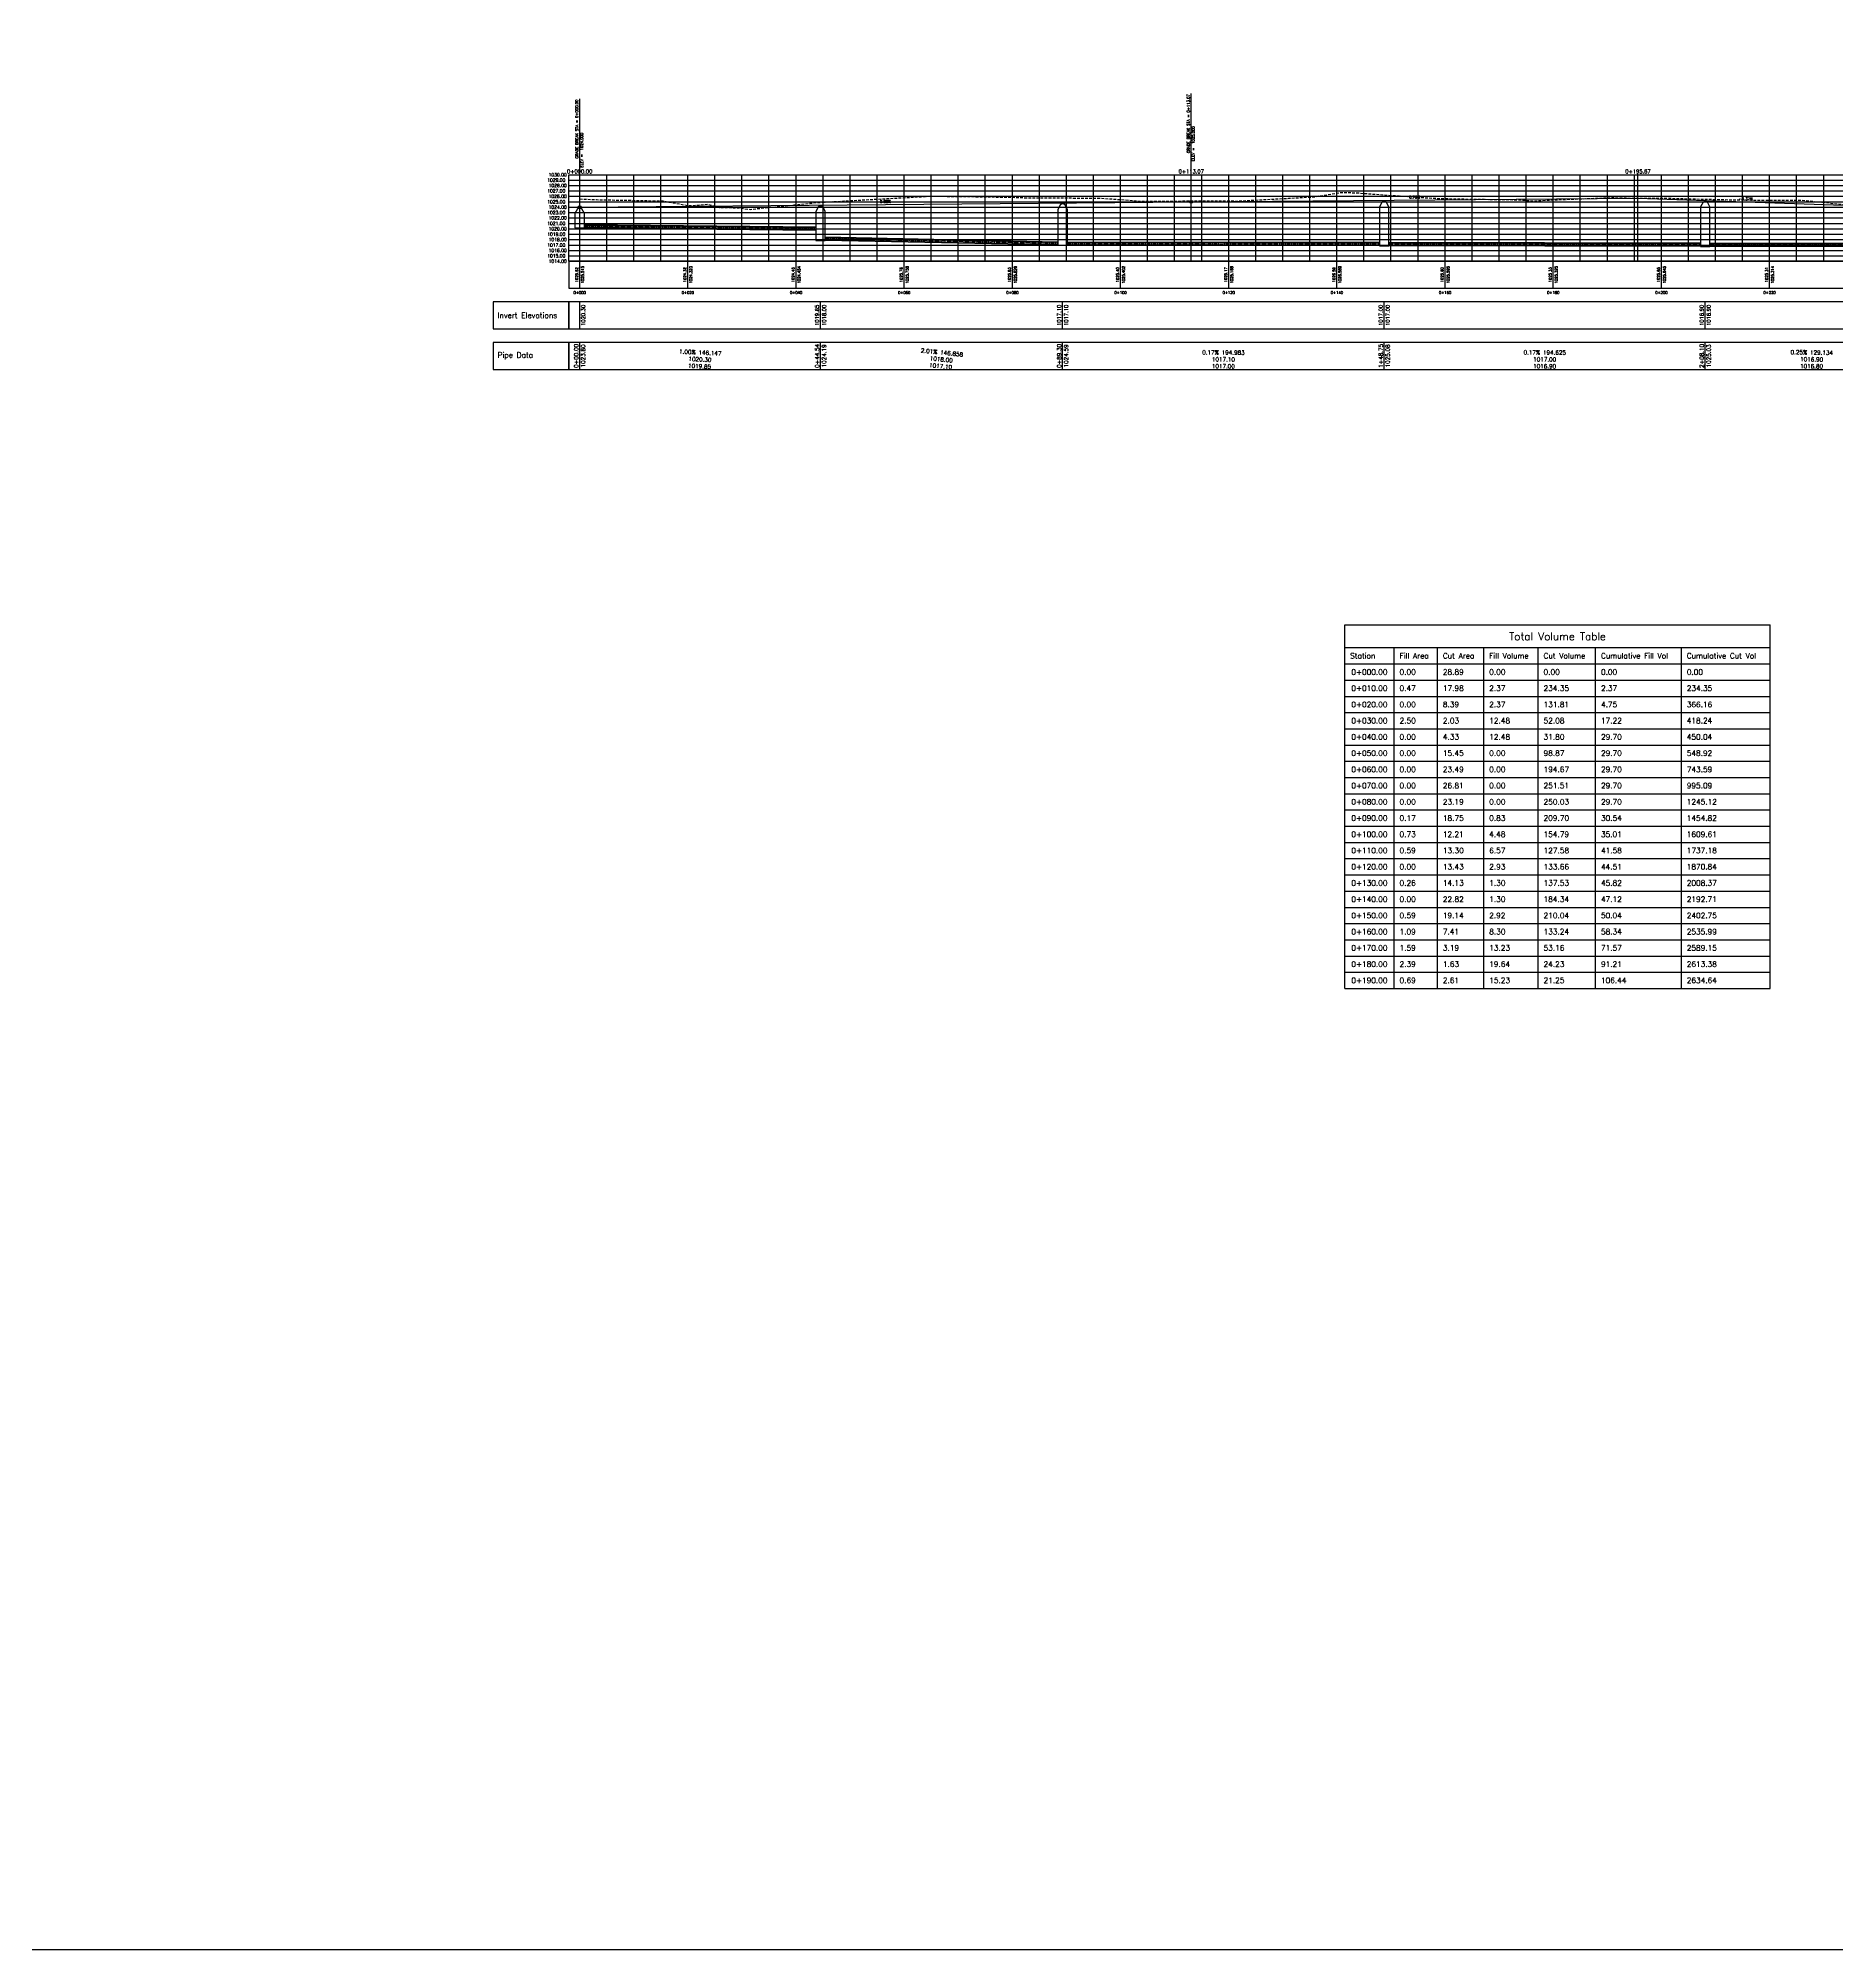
# Model space of a CAD drawing. Header units: metres. Extents: x 517023 to 519141, y 3924953 to 3927827.
# Drawn here: x 518151 to 518483.5, y 3924953.2 to 3925306.6 of the extents above; entities that cross this region are included whole.
import ezdxf

# ---------------------------------------------------------------- set-up
doc = ezdxf.new("R2010")
doc.units = ezdxf.units.M
doc.linetypes.add('CENTER2', pattern=[1.125, 0.75, -0.125, 0.125, -0.125])
doc.linetypes.add('DASHED', pattern=[0.75, 0.5, -0.25])
for name, color, linetype in [('C-ANNO-TABL', 1, 'Continuous'), ('C-ANNO-TABL-TEXT', 150, 'Continuous'), ('C-ANNO-TABL-TITL', 150, 'Continuous'), ('C-ANNO-TABL-TTBL', 5, 'Continuous'), ('C-ROAD-PROF', 1, 'DASHED'), ('C-ROAD-PROF-GRID-GEOM', 5, 'Continuous'), ('C-ROAD-PROF-GRID-MAJR', 8, 'Continuous'), ('C-ROAD-PROF-GRID-MINR', 8, 'Continuous'), ('C-ROAD-PROF-PROP', 150, 'Continuous'), ('C-ROAD-PROF-STAN-GEOM', 11, 'Continuous'), ('C-ROAD-PROF-TEXT', 11, 'Continuous'), ('C-ROAD-PROF-TICK', 7, 'Continuous'), ('C-ROAD-PROF-TTLB', 5, 'Continuous'), ('C-ROAD-PROF-VIEW', 7, 'Continuous'), ('C-ROAD-STAN', 11, 'Continuous'), ('C-STRM-CNTR', 170, 'CENTER2'), ('C-STRM-PIPE', 170, 'Continuous'), ('C-STRM-PROF', 170, 'Continuous')]:
    doc.layers.add(name, color=color, linetype=linetype)
doc.styles.get("Standard").update_dxf_attribs({"font": 'simplex.shx'})

# ---------------------------------------------------------------- blocks, each defined once
blk = doc.blocks.new('AeccTickTriangle')
at = {"color": 0, "linetype": 'ByBlock', "lineweight": -2}
blk.add_lwpolyline([(3.05311331771918e-16, 0.6666666666666667), (-0.5773502691896256, -0.333333333333333), (0.5773502691896257, -0.3333333333333335)], close=True, dxfattribs=at)
at = {"color": 0, "linetype": 'ByBlock', "lineweight": -2, "const_width": 0.0625}
blk.add_lwpolyline([(-0.03125, 0, 1), (0.03125, 0, 1)], format="xyb", close=True, dxfattribs=at)
blk = doc.blocks.new('AeccTickCircle')
blk.add_circle((0, 0), 1)

msp = doc.modelspace()

# ---------------------------------------------------------------- linework, layer by layer
msp.add_lwpolyline([(519140.9032345552, 3924953.233720919), (517023.253492836, 3924953.233720919), (517023.253492836, 3927827.32824618), (519140.9032345552, 3927827.32824618)], close=True)
at = {"layer": 'C-ANNO-TABL', "color": 1, "linetype": 'Continuous', "lineweight": -3}
for p, q in [((518392.5449376102, 3925193.915409895), (518471.2116042768, 3925193.915409895)), ((518401.6877947531, 3925130.915409895), (518401.6877947531, 3925193.915409895)), ((518409.6877947531, 3925130.915409895), (518409.6877947531, 3925193.915409895)), ((518418.2592233245, 3925130.915409895), (518418.2592233245, 3925193.915409895)), ((518428.3068423721, 3925130.915409895), (518428.3068423721, 3925193.915409895)), ((518438.9258899912, 3925130.915409895), (518438.9258899912, 3925193.915409895)), ((518454.7830328483, 3925130.915409895), (518454.7830328483, 3925193.915409895)), ((518392.5449376102, 3925190.915409895), (518471.2116042768, 3925190.915409895)), ((518392.5449376102, 3925187.915409895), (518471.2116042768, 3925187.915409895)), ((518392.5449376102, 3925184.915409895), (518471.2116042768, 3925184.915409895)), ((518392.5449376102, 3925181.915409895), (518471.2116042768, 3925181.915409895)), ((518392.5449376102, 3925178.915409895), (518471.2116042768, 3925178.915409895)), ((518392.5449376102, 3925175.915409895), (518471.2116042768, 3925175.915409895)), ((518392.5449376102, 3925172.915409895), (518471.2116042768, 3925172.915409895)), ((518392.5449376102, 3925169.915409895), (518471.2116042768, 3925169.915409895)), ((518392.5449376102, 3925166.915409895), (518471.2116042768, 3925166.915409895)), ((518392.5449376102, 3925163.915409895), (518471.2116042768, 3925163.915409895)), ((518392.5449376102, 3925160.915409895), (518471.2116042768, 3925160.915409895)), ((518392.5449376102, 3925157.915409895), (518471.2116042768, 3925157.915409895)), ((518392.5449376102, 3925154.915409895), (518471.2116042768, 3925154.915409895)), ((518392.5449376102, 3925151.915409895), (518471.2116042768, 3925151.915409895)), ((518392.5449376102, 3925148.915409895), (518471.2116042768, 3925148.915409895)), ((518392.5449376102, 3925145.915409895), (518471.2116042768, 3925145.915409895)), ((518392.5449376102, 3925142.915409895), (518471.2116042768, 3925142.915409895)), ((518392.5449376102, 3925139.915409895), (518471.2116042768, 3925139.915409895)), ((518392.5449376102, 3925136.915409895), (518471.2116042768, 3925136.915409895)), ((518392.5449376102, 3925133.915409895), (518471.2116042768, 3925133.915409895))]:
    msp.add_line(p, q, dxfattribs=at)
at = {"layer": 'C-ANNO-TABL-TTBL', "color": 5, "linetype": 'Continuous', "lineweight": -3}
for p, q in [((518392.5449376102, 3925198.115409895), (518471.2116042768, 3925198.115409895)), ((518392.5449376102, 3925130.915409895), (518392.5449376102, 3925198.115409895)), ((518471.2116042768, 3925130.915409895), (518471.2116042768, 3925198.115409895)), ((518392.5449376102, 3925130.915409895), (518471.2116042768, 3925130.915409895))]:
    msp.add_line(p, q, dxfattribs=at)
at = {"layer": 'C-ROAD-PROF', "color": 1, "linetype": 'DASHED', "lineweight": -3, "flags": 128}
msp.add_lwpolyline([(518251.0986318761, 3925276.855517745), (518254.1993466469, 3925276.725293723), (518255.2356005156, 3925276.6827903), (518255.4335888023, 3925276.680222045), (518256.3207707692, 3925276.683098055), (518266.4510660442, 3925276.491573351), (518270.2862210267, 3925275.792761287), (518271.3936032843, 3925275.616085996), (518274.8517739028, 3925275.879752503), (518276.9081669672, 3925275.296120526), (518280.1904648062, 3925275.204891581), (518280.4413073132, 3925275.216922198), (518282.6343048324, 3925274.933978218), (518292.873548343, 3925275.974731723), (518294.8801007308, 3925276.17428244), (518299.9392423172, 3925276.481556156), (518313.824576807, 3925277.249242967), (518316.3348352997, 3925277.375472444), (518325.3260573662, 3925277.255668251), (518330.8713967302, 3925277.17532159), (518333.1962961858, 3925277.088147294), (518347.5403863534, 3925276.998865503), (518355.4972857611, 3925276.424887716), (518356.6855296029, 3925276.419611655), (518356.9186287276, 3925276.454079935), (518364.1660558598, 3925276.488143584), (518370.0660838575, 3925276.507716536), (518371.9520280443, 3925276.5087573), (518371.9647931724, 3925276.50242729), (518372.0537311726, 3925276.477667473), (518372.477403859, 3925276.458632426), (518375.9661118553, 3925276.644891977), (518381.8661398531, 3925276.961115283), (518382.2382633003, 3925276.981134448), (518386.9146823941, 3925277.252766255), (518387.0253425995, 3925277.276985259), (518387.0700441318, 3925277.286046878), (518387.2694792798, 3925277.330400154), (518387.7661678509, 3925277.406644095), (518391.8504786625, 3925278.047105604), (518393.6661958486, 3925278.018557588), (518395.1621627089, 3925277.994354737), (518395.4796316079, 3925277.914849885), (518399.5662238464, 3925277.634455565), (518405.4662518442, 3925277.224877635), (518408.8385362392, 3925276.988087915), (518411.3662798419, 3925276.92919809), (518416.2868439194, 3925276.813018927), (518417.2663078397, 3925276.802110556), (518423.098035949, 3925276.734938236), (518423.1663358375, 3925276.731824678), (518427.6610684835, 3925276.524321723), (518429.0663638353, 3925276.582713949), (518434.966391833, 3925276.8240115), (518440.8664198308, 3925277.061417587), (518442.2761320362, 3925277.117204071), (518446.1445233549, 3925276.995661699), (518446.7664478286, 3925276.994168999), (518452.4431215808, 3925276.983016455), (518465.220281428, 3925276.668355479), (518477.1078453857, 3925276.640110655), (518486.5417181242, 3925275.653904307), (518487.732976218, 3925275.530751307), (518490.3047667839, 3925275.409399656), (518494.0678154436, 3925275.242887469), (518494.2084127319, 3925275.237081506), (518497.8308641033, 3925275.390282904), (518501.2648174274, 3925275.543447404), (518501.593912763, 3925275.526225171), (518504.3898712225, 3925275.393917094), (518504.406665205, 3925275.394546542), (518505.3569614227, 3925275.314498096), (518509.1200100824, 3925275.015894846), (518512.8830587421, 3925274.735790552), (518514.3281407165, 3925274.635372676), (518515.0476977816, 3925274.633848092), (518515.5080199079, 3925274.638815406), (518516.6461074018, 3925274.63690155), (518520.4091560615, 3925274.631998803), (518520.5892141441, 3925274.631832508), (518521.939510182, 3925274.644701928), (518524.1722047212, 3925274.632673247), (518527.9352533809, 3925274.613896611), (518531.6983020406, 3925274.596624428), (518535.4613507003, 3925274.580863689), (518536.0747969666, 3925274.578541831), (518539.0065236962, 3925274.542761215), (518539.22439936, 3925274.552149313), (518549.3031759644, 3925274.985780569), (518552.3818537113, 3925275.329282666), (518553.5689020137, 3925275.229690377), (518561.5210722303, 3925275.833911316), (518565.5668064845, 3925276.051575514), (518572.0991449395, 3925276.229694932), (518584.2020054057, 3925276.766018481), (518591.2575872845, 3925276.950692278), (518603.7690679235, 3925277.311411364), (518609.3339963356, 3925277.444353933), (518627.0531939786, 3925277.499222809), (518630.1719828158, 3925277.486489153), (518630.4041612818, 3925277.483314662), (518630.7152101119, 3925277.498010246), (518631.0613345572, 3925277.48876333), (518642.3770385526, 3925277.631106033), (518642.6023853574, 3925277.631505299), (518650.3946224994, 3925277.619273319), (518657.9563197985, 3925277.688168104), (518658.7004629054, 3925277.688416321), (518659.8481834798, 3925277.676123091), (518668.4562220896, 3925277.496585269), (518673.2186595994, 3925277.381825117), (518674.7618686798, 3925277.964062504), (518678.8272135958, 3925277.696331978), (518680.5851768783, 3925277.287350064), (518680.977877002, 3925277.124921755), (518681.0833299172, 3925277.114000882), (518693.0783946521, 3925275.887640568), (518703.4774398911, 3925274.953362504), (518704.2712587063, 3925274.902578833), (518704.963408331, 3925274.830311532), (518716.2082690372, 3925274.855701093), (518722.6126893216, 3925276.876957096), (518724.0783520131, 3925276.771044225), (518724.7404154097, 3925276.032695161), (518728.1821476119, 3925276.236811597), (518730.0179859216, 3925276.370197154), (518730.6620017296, 3925276.264142751), (518731.5325612288, 3925276.323858294), (518743.5054769836, 3925277.87870821), (518751.1083644239, 3925277.562284177), (518751.390247878, 3925277.50276439), (518752.3598287201, 3925277.646228014), (518753.1074392873, 3925277.714357799), (518755.3189487916, 3925277.951021087), (518756.1294806094, 3925277.992485156), (518758.1195158903, 3925278.243019183), (518759.8069884022, 3925278.44458798), (518760.5021956339, 3925278.463783953), (518764.3635354929, 3925278.390290135), (518764.9494286287, 3925278.210949329), (518768.5736472369, 3925277.669985408), (518774.0954159277, 3925276.63643712), (518774.9150841085, 3925276.429638418), (518775.9025285069, 3925276.256727684), (518789.2615452503, 3925273.160392017), (518793.6459115133, 3925272.787007662), (518801.8793343526, 3925272.642378842), (518805.5923002888, 3925272.581776706)], dxfattribs=at)
at = {"layer": 'C-ROAD-PROF-GRID-GEOM', "color": 5, "linetype": 'Continuous', "lineweight": -3}
for p, q in [((518251.0986318761, 3925265.34037895), (518251.0986318761, 3925281.34037895)), ((518364.1660558598, 3925265.34037895), (518364.1660558598, 3925281.34037895)), ((518446.7664478286, 3925265.34037895), (518446.7664478286, 3925281.34037895))]:
    msp.add_line(p, q, dxfattribs=at)
at = {"layer": 'C-ROAD-PROF-GRID-MAJR', "color": 8, "linetype": 'Continuous', "lineweight": -3}
for p, q in [((518249.0986318761, 3925281.34037895), (518805.592300289, 3925281.34037895)), ((518249.0986318761, 3925265.34037895), (518249.0986318761, 3925281.34037895)), ((518251.0986318761, 3925265.34037895), (518251.0986318761, 3925281.34037895)), ((518271.0986318761, 3925265.34037895), (518271.0986318761, 3925281.34037895)), ((518291.0986318761, 3925265.34037895), (518291.0986318761, 3925281.34037895)), ((518311.0986318761, 3925265.34037895), (518311.0986318761, 3925281.34037895)), ((518331.0986318761, 3925265.34037895), (518331.0986318761, 3925281.34037895)), ((518351.0986318761, 3925265.34037895), (518351.0986318761, 3925281.34037895)), ((518371.0986318761, 3925265.34037895), (518371.0986318761, 3925281.34037895)), ((518391.0986318761, 3925265.34037895), (518391.0986318761, 3925281.34037895)), ((518411.0986318761, 3925265.34037895), (518411.0986318761, 3925281.34037895)), ((518431.0986318761, 3925265.34037895), (518431.0986318761, 3925281.34037895)), ((518451.0986318761, 3925265.34037895), (518451.0986318761, 3925281.34037895)), ((518471.0986318761, 3925265.34037895), (518471.0986318761, 3925281.34037895)), ((518249.0986318761, 3925279.34037895), (518805.592300289, 3925279.34037895)), ((518249.0986318761, 3925277.34037895), (518805.592300289, 3925277.34037895)), ((518249.0986318761, 3925275.34037895), (518805.592300289, 3925275.34037895)), ((518249.0986318761, 3925273.34037895), (518805.592300289, 3925273.34037895)), ((518249.0986318761, 3925271.34037895), (518805.592300289, 3925271.34037895)), ((518249.0986318761, 3925269.34037895), (518805.592300289, 3925269.34037895)), ((518249.0986318761, 3925267.34037895), (518805.592300289, 3925267.34037895)), ((518249.0986318761, 3925265.34037895), (518805.592300289, 3925265.34037895))]:
    msp.add_line(p, q, dxfattribs=at)
at = {"layer": 'C-ROAD-PROF-GRID-MINR', "color": 8, "linetype": 'Continuous', "lineweight": -3}
for p, q in [((518249.0986318761, 3925280.34037895), (518805.592300289, 3925280.34037895)), ((518256.0986318761, 3925265.34037895), (518256.0986318761, 3925281.34037895)), ((518261.0986318761, 3925265.34037895), (518261.0986318761, 3925281.34037895)), ((518266.0986318761, 3925265.34037895), (518266.0986318761, 3925281.34037895)), ((518276.0986318761, 3925265.34037895), (518276.0986318761, 3925281.34037895)), ((518281.0986318761, 3925265.34037895), (518281.0986318761, 3925281.34037895)), ((518286.0986318761, 3925265.34037895), (518286.0986318761, 3925281.34037895)), ((518296.0986318761, 3925265.34037895), (518296.0986318761, 3925281.34037895)), ((518301.0986318761, 3925265.34037895), (518301.0986318761, 3925281.34037895)), ((518306.0986318761, 3925265.34037895), (518306.0986318761, 3925281.34037895)), ((518316.0986318761, 3925265.34037895), (518316.0986318761, 3925281.34037895)), ((518321.0986318761, 3925265.34037895), (518321.0986318761, 3925281.34037895)), ((518326.0986318761, 3925265.34037895), (518326.0986318761, 3925281.34037895)), ((518336.0986318761, 3925265.34037895), (518336.0986318761, 3925281.34037895)), ((518341.0986318761, 3925265.34037895), (518341.0986318761, 3925281.34037895)), ((518346.0986318761, 3925265.34037895), (518346.0986318761, 3925281.34037895)), ((518356.0986318761, 3925265.34037895), (518356.0986318761, 3925281.34037895)), ((518361.0986318761, 3925265.34037895), (518361.0986318761, 3925281.34037895)), ((518366.0986318761, 3925265.34037895), (518366.0986318761, 3925281.34037895)), ((518376.0986318761, 3925265.34037895), (518376.0986318761, 3925281.34037895)), ((518381.0986318761, 3925265.34037895), (518381.0986318761, 3925281.34037895)), ((518386.0986318761, 3925265.34037895), (518386.0986318761, 3925281.34037895)), ((518396.0986318761, 3925265.34037895), (518396.0986318761, 3925281.34037895)), ((518401.0986318761, 3925265.34037895), (518401.0986318761, 3925281.34037895)), ((518406.0986318761, 3925265.34037895), (518406.0986318761, 3925281.34037895)), ((518416.0986318761, 3925265.34037895), (518416.0986318761, 3925281.34037895)), ((518421.0986318761, 3925265.34037895), (518421.0986318761, 3925281.34037895)), ((518426.0986318761, 3925265.34037895), (518426.0986318761, 3925281.34037895)), ((518436.0986318761, 3925265.34037895), (518436.0986318761, 3925281.34037895)), ((518441.0986318761, 3925265.34037895), (518441.0986318761, 3925281.34037895)), ((518446.0986318761, 3925265.34037895), (518446.0986318761, 3925281.34037895)), ((518456.0986318761, 3925265.34037895), (518456.0986318761, 3925281.34037895)), ((518461.0986318761, 3925265.34037895), (518461.0986318761, 3925281.34037895)), ((518466.0986318761, 3925265.34037895), (518466.0986318761, 3925281.34037895)), ((518476.0986318761, 3925265.34037895), (518476.0986318761, 3925281.34037895)), ((518481.0986318761, 3925265.34037895), (518481.0986318761, 3925281.34037895)), ((518249.0986318761, 3925278.34037895), (518805.592300289, 3925278.34037895)), ((518249.0986318761, 3925276.34037895), (518805.592300289, 3925276.34037895)), ((518249.0986318761, 3925274.34037895), (518805.592300289, 3925274.34037895)), ((518249.0986318761, 3925272.34037895), (518805.592300289, 3925272.34037895)), ((518249.0986318761, 3925270.34037895), (518805.592300289, 3925270.34037895)), ((518249.0986318761, 3925268.34037895), (518805.592300289, 3925268.34037895)), ((518249.0986318761, 3925266.34037895), (518805.592300289, 3925266.34037895))]:
    msp.add_line(p, q, dxfattribs=at)
at = {"layer": 'C-ROAD-PROF-PROP', "color": 150, "linetype": 'Continuous', "lineweight": -3, "ltscale": 2, "flags": 128}
msp.add_lwpolyline([(518251.0986318761, 3925275.34037895), (518364.1660558598, 3925276.34037895), (518446.7664478286, 3925276.994168999), (518486.5417181242, 3925275.653904307), (518539.2243993602, 3925274.34037895), (518805.5923002888, 3925275.34037895)], dxfattribs=at)
at = {"layer": 'C-ROAD-PROF-STAN-GEOM', "color": 11, "linetype": 'Continuous', "lineweight": -3}
for p, q in [((518251.0986318761, 3925275.34037895), (518251.0986318761, 3925295.34037895)), ((518364.1660558598, 3925276.34037895), (518364.1660558598, 3925296.34037895))]:
    msp.add_line(p, q, dxfattribs=at)
at = {"layer": 'C-ROAD-PROF-TEXT', "color": 11, "linetype": 'Continuous', "lineweight": -3}
for p, q in [((518251.0986318761, 3925281.09037895), (518251.0986318761, 3925281.59037895)), ((518364.1660558598, 3925281.09037895), (518364.1660558598, 3925281.59037895)), ((518446.7664478286, 3925281.09037895), (518446.7664478286, 3925281.59037895))]:
    msp.add_line(p, q, dxfattribs=at)
at = {"layer": 'C-ROAD-PROF-TICK', "color": 7, "linetype": 'Continuous', "lineweight": -3}
for p, q in [((518251.0986318761, 3925260.34037895), (518251.0986318761, 3925265.34037895)), ((518271.0986318761, 3925260.34037895), (518271.0986318761, 3925265.34037895)), ((518291.0986318761, 3925260.34037895), (518291.0986318761, 3925265.34037895)), ((518311.0986318761, 3925260.34037895), (518311.0986318761, 3925265.34037895)), ((518331.0986318761, 3925260.34037895), (518331.0986318761, 3925265.34037895)), ((518351.0986318761, 3925260.34037895), (518351.0986318761, 3925265.34037895)), ((518371.0986318761, 3925260.34037895), (518371.0986318761, 3925265.34037895)), ((518391.0986318761, 3925260.34037895), (518391.0986318761, 3925265.34037895)), ((518411.0986318761, 3925260.34037895), (518411.0986318761, 3925265.34037895)), ((518431.0986318761, 3925260.34037895), (518431.0986318761, 3925265.34037895)), ((518451.0986318761, 3925260.34037895), (518451.0986318761, 3925265.34037895)), ((518471.0986318761, 3925260.34037895), (518471.0986318761, 3925265.34037895)), ((518251.0986318761, 3925252.84037895), (518251.0986318761, 3925257.84037895)), ((518295.6420825643, 3925252.84037895), (518295.6420825643, 3925257.84037895)), ((518340.3953045556, 3925252.84037895), (518340.3953045556, 3925257.84037895)), ((518399.8452302284, 3925252.84037895), (518399.8452302284, 3925257.84037895)), ((518459.197598121, 3925252.84037895), (518459.197598121, 3925257.84037895)), ((518251.0986318761, 3925245.34037895), (518251.0986318761, 3925250.34037895)), ((518295.6420825643, 3925245.34037895), (518295.6420825643, 3925250.34037895)), ((518340.3953045556, 3925245.34037895), (518340.3953045556, 3925250.34037895)), ((518399.8452302284, 3925245.34037895), (518399.8452302284, 3925250.34037895)), ((518459.197598121, 3925245.34037895), (518459.197598121, 3925250.34037895))]:
    msp.add_line(p, q, dxfattribs=at)
at = {"layer": 'C-ROAD-PROF-TTLB', "color": 5, "linetype": 'Continuous', "lineweight": -3}
for p, q in [((518249.0986318761, 3925265.34037895), (518249.0986318761, 3925281.34037895)), ((518249.0986318761, 3925281.34037895), (518813.0986318761, 3925281.34037895))]:
    msp.add_line(p, q, dxfattribs=at)
for points in [[(518249.0986318761, 3925260.34037895), (518813.0986318761, 3925260.34037895), (518813.0986318761, 3925265.34037895), (518249.0986318761, 3925265.34037895)], [(518249.0986318761, 3925252.84037895), (518249.0986318761, 3925257.84037895), (518235.0986318761, 3925257.84037895), (518235.0986318761, 3925252.84037895)], [(518249.0986318761, 3925252.84037895), (518813.0986318761, 3925252.84037895), (518813.0986318761, 3925257.84037895), (518249.0986318761, 3925257.84037895)], [(518249.0986318761, 3925245.34037895), (518249.0986318761, 3925250.34037895), (518235.0986318761, 3925250.34037895), (518235.0986318761, 3925245.34037895)], [(518249.0986318761, 3925245.34037895), (518813.0986318761, 3925245.34037895), (518813.0986318761, 3925250.34037895), (518249.0986318761, 3925250.34037895)]]:
    msp.add_3dface(points, dxfattribs=at)
at = {"layer": 'C-STRM-CNTR', "color": 6, "linetype": 'CENTER2', "lineweight": -3}
for p, q in [((518251.9736318761, 3925271.831517986), (518294.7670825643, 3925271.403583476)), ((518296.5170825643, 3925269.522782452), (518339.5203045556, 3925268.657975449)), ((518341.2703045556, 3925268.638907123), (518398.9702302284, 3925268.541850777)), ((518400.7202302284, 3925268.538904704), (518458.322598121, 3925268.441853197)), ((518460.072598121, 3925268.43815697), (518497.7018826283, 3925268.342600931))]:
    msp.add_line(p, q, dxfattribs=at)
at = {"layer": 'C-STRM-PIPE', "color": 140, "linetype": 'Continuous', "lineweight": -3}
for p, q in [((518251.9736318761, 3925272.131517986), (518294.7670825643, 3925271.703583476)), ((518251.9736318761, 3925271.531517987), (518294.7670825643, 3925271.103583477)), ((518296.5170825643, 3925269.822782452), (518339.5203045556, 3925268.957975449)), ((518296.5170825643, 3925269.222782452), (518339.5203045556, 3925268.357975449)), ((518341.2703045556, 3925268.938907123), (518398.9702302284, 3925268.841850777)), ((518341.2703045556, 3925268.338907124), (518398.9702302284, 3925268.241850778)), ((518400.7202302284, 3925268.838904704), (518458.322598121, 3925268.741853197)), ((518400.7202302284, 3925268.238904704), (518458.322598121, 3925268.141853197)), ((518460.072598121, 3925268.73815697), (518497.7018826283, 3925268.642600931)), ((518460.072598121, 3925268.13815697), (518497.7018826283, 3925268.042600931))]:
    msp.add_line(p, q, dxfattribs=at)
at = {"layer": 'C-STRM-PIPE', "color": 150, "linetype": 'Continuous', "lineweight": -3}
for p, q in [((518251.9736318761, 3925272.031517987), (518294.7670825643, 3925271.603583477)), ((518251.9736318761, 3925271.631517986), (518294.7670825643, 3925271.203583476)), ((518296.5170825643, 3925269.722782452), (518339.5203045556, 3925268.857975449)), ((518296.5170825643, 3925269.322782452), (518339.5203045556, 3925268.457975449)), ((518341.2703045556, 3925268.838907124), (518398.9702302284, 3925268.741850778)), ((518341.2703045556, 3925268.438907123), (518398.9702302284, 3925268.341850777)), ((518400.7202302284, 3925268.738904704), (518458.322598121, 3925268.641853197)), ((518400.7202302284, 3925268.338904704), (518458.322598121, 3925268.241853197)), ((518460.072598121, 3925268.63815697), (518497.7018826283, 3925268.542600931)), ((518460.072598121, 3925268.23815697), (518497.7018826283, 3925268.142600931))]:
    msp.add_line(p, q, dxfattribs=at)
at = {"layer": 'C-STRM-PIPE', "color": 3, "linetype": 'DASHED', "lineweight": -3}
for p, q in [((518294.7670825643, 3925265.34037895), (518428.6127475423, 3925265.34037895)), ((518339.5203045556, 3925265.34037895), (518473.377533587, 3925265.34037895)), ((518398.9702302284, 3925265.34037895), (518532.8437163551, 3925265.34037895)), ((518458.322598121, 3925265.34037895), (518592.2111543859, 3925265.34037895))]:
    msp.add_line(p, q, dxfattribs=at)
at = {"layer": 'C-STRM-PIPE', "color": 6, "linetype": 'CENTER2', "lineweight": -3}
for p, q in [((518294.7670825643, 3925265.34037895), (518428.6127475423, 3925265.34037895)), ((518339.5203045556, 3925265.34037895), (518473.377533587, 3925265.34037895)), ((518398.9702302284, 3925265.34037895), (518532.8437163551, 3925265.34037895)), ((518458.322598121, 3925265.34037895), (518592.2111543859, 3925265.34037895))]:
    msp.add_line(p, q, dxfattribs=at)
at = {"layer": 'C-STRM-PROF', "color": 6, "linetype": 'Continuous', "lineweight": -3}
for p, q in [((518399.4552302284, 3925276.322782237), (518398.9702302284, 3925275.422782237)), ((518399.5802302284, 3925276.322782237), (518399.4552302284, 3925276.322782237)), ((518400.1102302284, 3925276.422782237), (518399.5802302284, 3925276.422782237)), ((518399.5802302284, 3925276.422782237), (518399.5802302284, 3925276.322782237)), ((518400.1102302284, 3925276.322782237), (518400.1102302284, 3925276.422782237)), ((518400.2352302284, 3925276.322782237), (518400.1102302284, 3925276.322782237)), ((518400.7202302284, 3925275.422782237), (518400.2352302284, 3925276.322782237)), ((518458.8075981209, 3925276.275289838), (518458.322598121, 3925275.375289838)), ((518458.9325981209, 3925276.275289838), (518458.8075981209, 3925276.275289838)), ((518459.462598121, 3925276.375289838), (518458.9325981209, 3925276.375289838)), ((518458.9325981209, 3925276.375289838), (518458.9325981209, 3925276.275289838)), ((518459.462598121, 3925276.275289838), (518459.462598121, 3925276.375289838)), ((518459.587598121, 3925276.275289838), (518459.462598121, 3925276.275289838)), ((518460.072598121, 3925275.375289838), (518459.587598121, 3925276.275289838)), ((518250.7086318761, 3925275.040267986), (518250.2236318761, 3925274.140267986)), ((518250.2236318761, 3925274.140267986), (518250.2236318761, 3925271.490267986)), ((518250.8336318761, 3925275.040267986), (518250.7086318761, 3925275.040267986)), ((518251.3636318761, 3925275.140267986), (518250.8336318761, 3925275.140267986)), ((518250.8336318761, 3925275.140267986), (518250.8336318761, 3925275.040267986)), ((518251.3636318761, 3925275.040267986), (518251.3636318761, 3925275.140267986)), ((518251.4886318761, 3925275.040267986), (518251.3636318761, 3925275.040267986)), ((518251.9736318761, 3925274.140267986), (518251.4886318761, 3925275.040267986)), ((518251.9736318761, 3925271.490267986), (518251.9736318761, 3925274.140267986)), ((518295.2520825643, 3925275.434333717), (518294.7670825643, 3925274.534333718)), ((518294.7670825643, 3925274.534333718), (518294.7670825643, 3925269.190383717)), ((518295.3770825643, 3925275.434333717), (518295.2520825643, 3925275.434333717)), ((518295.9070825643, 3925275.534333718), (518295.3770825643, 3925275.534333718)), ((518295.3770825643, 3925275.534333718), (518295.3770825643, 3925275.434333717)), ((518295.9070825643, 3925275.434333717), (518295.9070825643, 3925275.534333718)), ((518296.0320825643, 3925275.434333717), (518295.9070825643, 3925275.434333717)), ((518296.5170825643, 3925274.534333718), (518296.0320825643, 3925275.434333717)), ((518296.5170825643, 3925269.190383717), (518296.5170825643, 3925274.534333718)), ((518340.0053045556, 3925275.830143761), (518339.5203045556, 3925274.930143761)), ((518339.5203045556, 3925274.930143761), (518339.5203045556, 3925268.290383761)), ((518340.1303045556, 3925275.830143761), (518340.0053045556, 3925275.830143761)), ((518340.6603045556, 3925275.930143761), (518340.1303045556, 3925275.930143761)), ((518340.1303045556, 3925275.930143761), (518340.1303045556, 3925275.830143761)), ((518340.6603045556, 3925275.830143761), (518340.6603045556, 3925275.930143761)), ((518340.7853045556, 3925275.830143761), (518340.6603045556, 3925275.830143761)), ((518341.2703045556, 3925274.930143761), (518340.7853045556, 3925275.830143761)), ((518341.2703045556, 3925268.290383761), (518341.2703045556, 3925274.930143761)), ((518398.9702302284, 3925275.422782237), (518398.9702302284, 3925268.190382237)), ((518400.7202302284, 3925268.190382237), (518400.7202302284, 3925275.422782237)), ((518458.322598121, 3925275.375289838), (518458.322598121, 3925268.090379838)), ((518460.072598121, 3925268.090379838), (518460.072598121, 3925275.375289838)), ((518250.2236318761, 3925271.490267986), (518251.9736318761, 3925271.490267986)), ((518294.7670825643, 3925269.190383717), (518296.5170825643, 3925269.190383717)), ((518339.5203045556, 3925268.290383761), (518341.2703045556, 3925268.290383761)), ((518398.9702302284, 3925268.190382237), (518400.7202302284, 3925268.190382237)), ((518458.322598121, 3925268.090379838), (518460.072598121, 3925268.090379838))]:
    msp.add_line(p, q, dxfattribs=at)

# ---------------------------------------------------------------- block references
at = {"layer": 'C-ROAD-PROF-STAN-GEOM', "color": 11, "linetype": 'Continuous', "lineweight": -3, "xscale": 0.2500000000000001, "yscale": 0.2500000000000001, "zscale": 0.2500000000000001}
for p in [(518364.1660558598, 3925276.34037895), (518251.0986318761, 3925275.34037895)]:
    msp.add_blockref('AeccTickCircle', p, dxfattribs=at)
at = {"layer": 'C-ROAD-STAN', "color": 11, "linetype": 'Continuous', "lineweight": -3, "xscale": 0.02999999999999999, "yscale": 0.02999999999999999, "zscale": 0.02999999999999999}
for p in [(518364.1660558598, 3925276.34037895), (518446.7664478286, 3925276.994168999)]:
    msp.add_blockref('AeccTickTriangle', p, dxfattribs=at)

# ---------------------------------------------------------------- texts
at = {"layer": 'C-ANNO-TABL-TEXT', "color": 150, "linetype": 'Continuous', "lineweight": -3, "char_height": 1}
for s, insert, attachment_point in [('0+000.00', (518397.1163661817, 3925189.415409895), 5), ('0.00', (518402.6877947531, 3925189.415409895), 4), ('28.89', (518410.6877947531, 3925189.415409895), 4), ('0.00', (518419.2592233245, 3925189.415409895), 4), ('0.00', (518429.3068423721, 3925189.415409895), 4), ('0.00', (518439.9258899912, 3925189.415409895), 4), ('0.00', (518455.7830328483, 3925189.415409895), 4), ('0+010.00', (518397.1163661817, 3925186.415409895), 5), ('0.47', (518402.6877947531, 3925186.415409895), 4), ('17.98', (518410.6877947531, 3925186.415409895), 4), ('2.37', (518419.2592233245, 3925186.415409895), 4), ('234.35', (518429.3068423721, 3925186.415409895), 4), ('2.37', (518439.9258899912, 3925186.415409895), 4), ('234.35', (518455.7830328483, 3925186.415409895), 4), ('0+020.00', (518397.1163661817, 3925183.415409895), 5), ('0+030.00', (518397.1163661817, 3925180.415409895), 5), ('0.00', (518402.6877947531, 3925183.415409895), 4), ('2.50', (518402.6877947531, 3925180.415409895), 4), ('8.39', (518410.6877947531, 3925183.415409895), 4), ('2.03', (518410.6877947531, 3925180.415409895), 4), ('2.37', (518419.2592233245, 3925183.415409895), 4), ('12.48', (518419.2592233245, 3925180.415409895), 4), ('52.08', (518429.3068423721, 3925180.415409895), 4), ('131.81', (518429.3068423721, 3925183.415409895), 4), ('4.75', (518439.9258899912, 3925183.415409895), 4), ('17.22', (518439.9258899912, 3925180.415409895), 4), ('366.16', (518455.7830328483, 3925183.415409895), 4), ('418.24', (518455.7830328483, 3925180.415409895), 4), ('0+040.00', (518397.1163661817, 3925177.415409895), 5), ('0.00', (518402.6877947531, 3925177.415409895), 4), ('4.33', (518410.6877947531, 3925177.415409895), 4), ('12.48', (518419.2592233245, 3925177.415409895), 4), ('31.80', (518429.3068423721, 3925177.415409895), 4), ('29.70', (518439.9258899912, 3925177.415409895), 4), ('450.04', (518455.7830328483, 3925177.415409895), 4), ('0+050.00', (518397.1163661817, 3925174.415409895), 5), ('0.00', (518402.6877947531, 3925174.415409895), 4), ('15.45', (518410.6877947531, 3925174.415409895), 4), ('0.00', (518419.2592233245, 3925174.415409895), 4), ('98.87', (518429.3068423721, 3925174.415409895), 4), ('29.70', (518439.9258899912, 3925174.415409895), 4), ('548.92', (518455.7830328483, 3925174.415409895), 4), ('0+060.00', (518397.1163661817, 3925171.415409895), 5), ('0.00', (518402.6877947531, 3925171.415409895), 4), ('23.49', (518410.6877947531, 3925171.415409895), 4), ('0.00', (518419.2592233245, 3925171.415409895), 4), ('194.67', (518429.3068423721, 3925171.415409895), 4), ('29.70', (518439.9258899912, 3925171.415409895), 4), ('743.59', (518455.7830328483, 3925171.415409895), 4), ('0+070.00', (518397.1163661817, 3925168.415409895), 5), ('0.00', (518402.6877947531, 3925168.415409895), 4), ('26.81', (518410.6877947531, 3925168.415409895), 4), ('0.00', (518419.2592233245, 3925168.415409895), 4), ('251.51', (518429.3068423721, 3925168.415409895), 4), ('29.70', (518439.9258899912, 3925168.415409895), 4), ('995.09', (518455.7830328483, 3925168.415409895), 4), ('0+080.00', (518397.1163661817, 3925165.415409895), 5), ('0.00', (518402.6877947531, 3925165.415409895), 4), ('23.19', (518410.6877947531, 3925165.415409895), 4), ('0.00', (518419.2592233245, 3925165.415409895), 4), ('250.03', (518429.3068423721, 3925165.415409895), 4), ('29.70', (518439.9258899912, 3925165.415409895), 4), ('1245.12', (518455.7830328483, 3925165.415409895), 4), ('0+090.00', (518397.1163661817, 3925162.415409895), 5), ('0+100.00', (518397.1163661817, 3925159.415409895), 5), ('0.17', (518402.6877947531, 3925162.415409895), 4), ('0.73', (518402.6877947531, 3925159.415409895), 4), ('18.75', (518410.6877947531, 3925162.415409895), 4), ('12.21', (518410.6877947531, 3925159.415409895), 4), ('0.83', (518419.2592233245, 3925162.415409895), 4), ('4.48', (518419.2592233245, 3925159.415409895), 4), ('209.70', (518429.3068423721, 3925162.415409895), 4), ('154.79', (518429.3068423721, 3925159.415409895), 4), ('30.54', (518439.9258899912, 3925162.415409895), 4), ('35.01', (518439.9258899912, 3925159.415409895), 4), ('1454.82', (518455.7830328483, 3925162.415409895), 4), ('1609.61', (518455.7830328483, 3925159.415409895), 4), ('0+110.00', (518397.1163661817, 3925156.415409895), 5), ('0.59', (518402.6877947531, 3925156.415409895), 4), ('13.30', (518410.6877947531, 3925156.415409895), 4), ('6.57', (518419.2592233245, 3925156.415409895), 4), ('127.58', (518429.3068423721, 3925156.415409895), 4), ('41.58', (518439.9258899912, 3925156.415409895), 4), ('1737.18', (518455.7830328483, 3925156.415409895), 4), ('0+120.00', (518397.1163661817, 3925153.415409895), 5), ('0.00', (518402.6877947531, 3925153.415409895), 4), ('13.43', (518410.6877947531, 3925153.415409895), 4), ('2.93', (518419.2592233245, 3925153.415409895), 4), ('133.66', (518429.3068423721, 3925153.415409895), 4), ('44.51', (518439.9258899912, 3925153.415409895), 4), ('1870.84', (518455.7830328483, 3925153.415409895), 4), ('0+130.00', (518397.1163661817, 3925150.415409895), 5), ('0.26', (518402.6877947531, 3925150.415409895), 4), ('14.13', (518410.6877947531, 3925150.415409895), 4), ('1.30', (518419.2592233245, 3925150.415409895), 4), ('137.53', (518429.3068423721, 3925150.415409895), 4), ('45.82', (518439.9258899912, 3925150.415409895), 4), ('2008.37', (518455.7830328483, 3925150.415409895), 4), ('0+140.00', (518397.1163661817, 3925147.415409895), 5), ('0.00', (518402.6877947531, 3925147.415409895), 4), ('22.82', (518410.6877947531, 3925147.415409895), 4), ('1.30', (518419.2592233245, 3925147.415409895), 4), ('184.34', (518429.3068423721, 3925147.415409895), 4), ('47.12', (518439.9258899912, 3925147.415409895), 4), ('2192.71', (518455.7830328483, 3925147.415409895), 4), ('0+150.00', (518397.1163661817, 3925144.415409895), 5), ('0+160.00', (518397.1163661817, 3925141.415409895), 5), ('0.59', (518402.6877947531, 3925144.415409895), 4), ('1.09', (518402.6877947531, 3925141.415409895), 4), ('7.41', (518410.6877947531, 3925141.415409895), 4), ('19.14', (518410.6877947531, 3925144.415409895), 4), ('2.92', (518419.2592233245, 3925144.415409895), 4), ('8.30', (518419.2592233245, 3925141.415409895), 4), ('210.04', (518429.3068423721, 3925144.415409895), 4), ('133.24', (518429.3068423721, 3925141.415409895), 4), ('50.04', (518439.9258899912, 3925144.415409895), 4), ('58.34', (518439.9258899912, 3925141.415409895), 4), ('2402.75', (518455.7830328483, 3925144.415409895), 4), ('2535.99', (518455.7830328483, 3925141.415409895), 4), ('0+170.00', (518397.1163661817, 3925138.415409895), 5), ('1.59', (518402.6877947531, 3925138.415409895), 4), ('3.19', (518410.6877947531, 3925138.415409895), 4), ('13.23', (518419.2592233245, 3925138.415409895), 4), ('53.16', (518429.3068423721, 3925138.415409895), 4), ('71.57', (518439.9258899912, 3925138.415409895), 4), ('2589.15', (518455.7830328483, 3925138.415409895), 4), ('0+180.00', (518397.1163661817, 3925135.415409895), 5), ('2.39', (518402.6877947531, 3925135.415409895), 4), ('1.63', (518410.6877947531, 3925135.415409895), 4), ('19.64', (518419.2592233245, 3925135.415409895), 4), ('24.23', (518429.3068423721, 3925135.415409895), 4), ('91.21', (518439.9258899912, 3925135.415409895), 4), ('2613.38', (518455.7830328483, 3925135.415409895), 4), ('0+190.00', (518397.1163661817, 3925132.415409895), 5), ('0.69', (518402.6877947531, 3925132.415409895), 4), ('2.61', (518410.6877947531, 3925132.415409895), 4), ('15.23', (518419.2592233245, 3925132.415409895), 4), ('21.25', (518429.3068423721, 3925132.415409895), 4), ('106.44', (518439.9258899912, 3925132.415409895), 4), ('2634.64', (518455.7830328483, 3925132.415409895), 4)]:
    msp.add_mtext(s, dxfattribs=dict(at, insert=insert, attachment_point=attachment_point))
at = {"layer": 'C-ANNO-TABL-TITL', "color": 150, "linetype": 'Continuous', "lineweight": -3}
for s, insert, char_height, attachment_point in [('Total Volume Table', (518431.8782709436, 3925196.015409895), 1.4, 5), ('Station', (518393.5449376102, 3925192.415409895), 1, 4), ('Fill Area', (518402.6877947531, 3925192.415409895), 1, 4), ('Cut Area', (518410.6877947531, 3925192.415409895), 1, 4), ('Fill Volume', (518419.2592233245, 3925192.415409895), 1, 4), ('Cut Volume', (518429.3068423721, 3925192.415409895), 1, 4), ('Cumulative Fill Vol', (518439.9258899912, 3925192.415409895), 1, 4), ('Cumulative Cut Vol', (518455.7830328483, 3925192.415409895), 1, 4)]:
    msp.add_mtext(s, dxfattribs=dict(at, insert=insert, char_height=char_height, attachment_point=attachment_point))
at = {"layer": 'C-ROAD-PROF-STAN-GEOM', "color": 11, "linetype": 'Continuous', "lineweight": -3, "char_height": 0.508, "rotation": 90}
for s, insert, attachment_point in [('GRADE BREAK STA = 0+000.00', (518250.8216318761, 3925295.21337895), 9), ('GRADE BREAK STA = 0+113.07', (518363.8890558598, 3925296.21337895), 9), ('ELEV =  1025.000', (518364.2930558597, 3925283.827855141), 1), ('ELEV =  1024.000', (518251.2256318761, 3925282.634331332), 1)]:
    msp.add_mtext(s, dxfattribs=dict(at, insert=insert, attachment_point=attachment_point))
at = {"layer": 'C-ROAD-PROF-TEXT', "color": 11, "linetype": 'Continuous', "lineweight": -3}
for s, insert, char_height, attachment_point in [('{\\Fsimplex.shx|c0;1029.00}', (518248.4486318761, 3925280.34037895), 0.6, 6), ('{\\Fsimplex.shx|c0;1030.00}', (518248.6976318761, 3925281.34037895), 0.6, 6), ('{\\Fsimplex.shx|c0;1028.00}', (518248.6976318761, 3925279.34037895), 0.6, 6), ('0+000.00', (518251.0986318761, 3925281.59037895), 0.7000000000000001, 8), ('0+113.07', (518364.1660558598, 3925281.59037895), 0.7000000000000001, 8), ('0+195.67', (518446.7664478286, 3925281.59037895), 0.7000000000000001, 8), ('{\\Fsimplex.shx|c0;1027.00}', (518248.4486318761, 3925278.34037895), 0.6, 6), ('{\\Fsimplex.shx|c0;1025.00}', (518248.4486318761, 3925276.34037895), 0.6, 6), ('{\\Fsimplex.shx|c0;1026.00}', (518248.6976318761, 3925277.34037895), 0.6, 6), ('{\\Fsimplex.shx|c0;1023.00}', (518248.4486318761, 3925274.34037895), 0.6, 6), ('{\\Fsimplex.shx|c0;1021.00}', (518248.4486318761, 3925272.34037895), 0.6, 6), ('{\\Fsimplex.shx|c0;1024.00}', (518248.6976318761, 3925275.34037895), 0.6, 6), ('{\\Fsimplex.shx|c0;1022.00}', (518248.6976318761, 3925273.34037895), 0.6, 6), ('{\\Fsimplex.shx|c0;1019.00}', (518248.4486318761, 3925270.34037895), 0.6, 6), ('{\\Fsimplex.shx|c0;1020.00}', (518248.6976318761, 3925271.34037895), 0.6, 6), ('{\\Fsimplex.shx|c0;1018.00}', (518248.6976318761, 3925269.34037895), 0.6, 6), ('{\\Fsimplex.shx|c0;1017.00}', (518248.4486318761, 3925268.34037895), 0.6, 6), ('{\\Fsimplex.shx|c0;1015.00}', (518248.4486318761, 3925266.34037895), 0.6, 6), ('{\\Fsimplex.shx|c0;1016.00}', (518248.6976318761, 3925267.34037895), 0.6, 6), ('{\\Fsimplex.shx|c0;1014.00}', (518248.6976318761, 3925265.34037895), 0.6, 6), ('0+000', (518251.0986318761, 3925259.790378969), 0.5, 2), ('0+020', (518271.0986318761, 3925259.790378969), 0.5, 2), ('0+040', (518291.0986318761, 3925259.790378969), 0.5, 2), ('0+060', (518311.0986318761, 3925259.790378969), 0.5, 2), ('0+080', (518331.0986318761, 3925259.790378969), 0.5, 2), ('0+100', (518351.0986318761, 3925259.790378969), 0.5, 2), ('0+120', (518371.0986318761, 3925259.790378969), 0.5, 2), ('0+140', (518391.0986318761, 3925259.790378969), 0.5, 2), ('0+160', (518411.0986318761, 3925259.790378969), 0.5, 2), ('0+180', (518431.0986318761, 3925259.790378969), 0.5, 2), ('0+200', (518451.0986318761, 3925259.790378969), 0.5, 2), ('0+220', (518471.0986318761, 3925259.790378969), 0.5, 2)]:
    msp.add_mtext(s, dxfattribs=dict(at, insert=insert, char_height=char_height, attachment_point=attachment_point))
for s, insert, char_height, attachment_point, rotation in [('0.88%', (518307.629894098, 3925276.117368117), 0.508, 8, 0.5067267268313811), ('0.79%', (518405.4640594312, 3925276.944265298), 0.508, 8, 0.45349213643446157), ('-3.37%', (518466.6634114544, 3925276.600879531), 0.508, 8, 358.07009566331436), ('1025.52', (518250.7986318761, 3925262.840378969), 0.5, 8, 90), ('1025.515', (518251.3986318762, 3925262.840378969), 0.5, 2, 90), ('1024.32', (518270.7986318761, 3925262.840378969), 0.5, 8, 90), ('1024.323', (518271.3986318762, 3925262.840378969), 0.5, 2, 90), ('1024.45', (518290.7986318761, 3925262.840378969), 0.5, 8, 90), ('1024.454', (518291.3986318762, 3925262.840378969), 0.5, 2, 90), ('1025.76', (518310.7986318761, 3925262.840378969), 0.5, 8, 90), ('1025.758', (518311.3986318762, 3925262.840378969), 0.5, 2, 90), ('1025.83', (518330.7986318761, 3925262.840378969), 0.5, 8, 90), ('1025.826', (518331.3986318762, 3925262.840378969), 0.5, 2, 90), ('1025.40', (518350.7986318761, 3925262.840378969), 0.5, 8, 90), ('1025.402', (518351.3986318762, 3925262.840378969), 0.5, 2, 90), ('1025.17', (518370.7986318761, 3925262.840378969), 0.5, 8, 90), ('1025.168', (518371.3986318762, 3925262.840378969), 0.5, 2, 90), ('1026.59', (518390.7986318761, 3925262.840378969), 0.5, 8, 90), ('1026.589', (518391.3986318762, 3925262.840378969), 0.5, 2, 90), ('1025.60', (518410.7986318761, 3925262.840378969), 0.5, 8, 90), ('1025.595', (518411.3986318762, 3925262.840378969), 0.5, 2, 90), ('1025.33', (518430.7986318761, 3925262.840378969), 0.5, 8, 90), ('1025.325', (518431.3986318762, 3925262.840378969), 0.5, 2, 90), ('1025.65', (518450.7986318761, 3925262.840378969), 0.5, 8, 90), ('1025.645', (518451.3986318762, 3925262.840378969), 0.5, 2, 90), ('1025.31', (518470.7986318761, 3925262.840378969), 0.5, 8, 90), ('1025.314', (518471.3986318762, 3925262.840378969), 0.5, 2, 90), ('1020.30', (518251.3986318762, 3925255.34037895), 0.7000000000000001, 2, 90), ('1019.85', (518295.3420825643, 3925255.34037895), 0.7000000000000001, 8, 90), ('1018.00', (518295.9420825643, 3925255.34037895), 0.7000000000000001, 2, 90), ('1017.10', (518340.0953045556, 3925255.34037895), 0.7000000000000001, 8, 90), ('1017.10', (518340.6953045556, 3925255.34037895), 0.7000000000000001, 2, 90), ('1017.00', (518399.5452302283, 3925255.34037895), 0.7000000000000001, 8, 90), ('1017.00', (518400.1452302284, 3925255.34037895), 0.7000000000000001, 2, 90), ('1016.90', (518458.8975981209, 3925255.34037895), 0.7000000000000001, 8, 90), ('1016.90', (518459.497598121, 3925255.34037895), 0.7000000000000001, 2, 90), ('{\\Fsimplex.shx|c0;0+00.00}', (518250.8446318762, 3925247.840378932), 0.762, 8, 90), ('{\\Fsimplex.shx|c0;1023.80}', (518251.3526318761, 3925247.840378932), 0.762, 2, 90), ('1.00% 146.147', (518273.3831009591, 3925248.09405904), 0.762, 8, 357.1241372430706), ('{\\Fsimplex.shx|c0;0+44.54}', (518295.3880825643, 3925247.840378932), 0.762, 8, 90), ('{\\Fsimplex.shx|c0;1024.19}', (518295.8960825643, 3925247.840378932), 0.762, 2, 90), ('2.01% 146.858', (518318.0441054788, 3925248.093104542), 0.762, 8, 354.25812737323446), ('{\\Fsimplex.shx|c0;0+89.30}', (518340.1413045556, 3925247.840378932), 0.762, 8, 90), ('{\\Fsimplex.shx|c0;1024.59}', (518340.6493045556, 3925247.840378932), 0.762, 2, 90), ('0.17% 194.983', (518370.1218760218, 3925248.094373838), 0.762, 8, 359.6371326153332), ('{\\Fsimplex.shx|c0;1+48.75}', (518399.5912302284, 3925247.840378932), 0.762, 8, 90), ('{\\Fsimplex.shx|c0;1025.08}', (518400.0992302283, 3925247.840378932), 0.762, 2, 90), ('0.17% 194.625', (518429.5230284164, 3925248.094373803), 0.762, 8, 359.63586667764037), ('{\\Fsimplex.shx|c0;2+08.10}', (518458.943598121, 3925247.840378932), 0.762, 8, 90), ('{\\Fsimplex.shx|c0;1025.03}', (518459.4515981209, 3925247.840378932), 0.762, 2, 90), ('0.25% 129.134', (518478.8909069396, 3925248.094352466), 0.762, 8, 359.1728897982797), ('{\\Fsimplex.shx|c0;1020.30\\P1019.85}', (518273.3576134812, 3925247.586698824), 0.762, 2, 357.1241372430706), ('{\\Fsimplex.shx|c0;1018.00\\P1017.10}', (518317.993281641, 3925247.587653321), 0.762, 2, 354.25812737323446), ('{\\Fsimplex.shx|c0;1017.10\\P1017.00}', (518370.1186587622, 3925247.586384025), 0.762, 2, 359.6371326153332), ('{\\Fsimplex.shx|c0;1017.00\\P1016.90}', (518429.519799933, 3925247.586384061), 0.762, 2, 359.63586667764037), ('{\\Fsimplex.shx|c0;1016.90\\P1016.80}', (518478.8835738097, 3925247.586405397), 0.762, 2, 359.1728897982797)]:
    msp.add_mtext(s, dxfattribs=dict(at, insert=insert, char_height=char_height, attachment_point=attachment_point, rotation=rotation))
at = {"layer": 'C-ROAD-PROF-VIEW', "color": 7, "linetype": 'Continuous', "lineweight": -3, "char_height": 1, "attachment_point": 4}
for s, insert in [(' Invert Elevations', (518235.2486318761, 3925255.34037895)), (' Pipe Data', (518235.2486318761, 3925247.84037895))]:
    msp.add_mtext(s, dxfattribs=dict(at, insert=insert))

doc.saveas('drawing.dxf')
